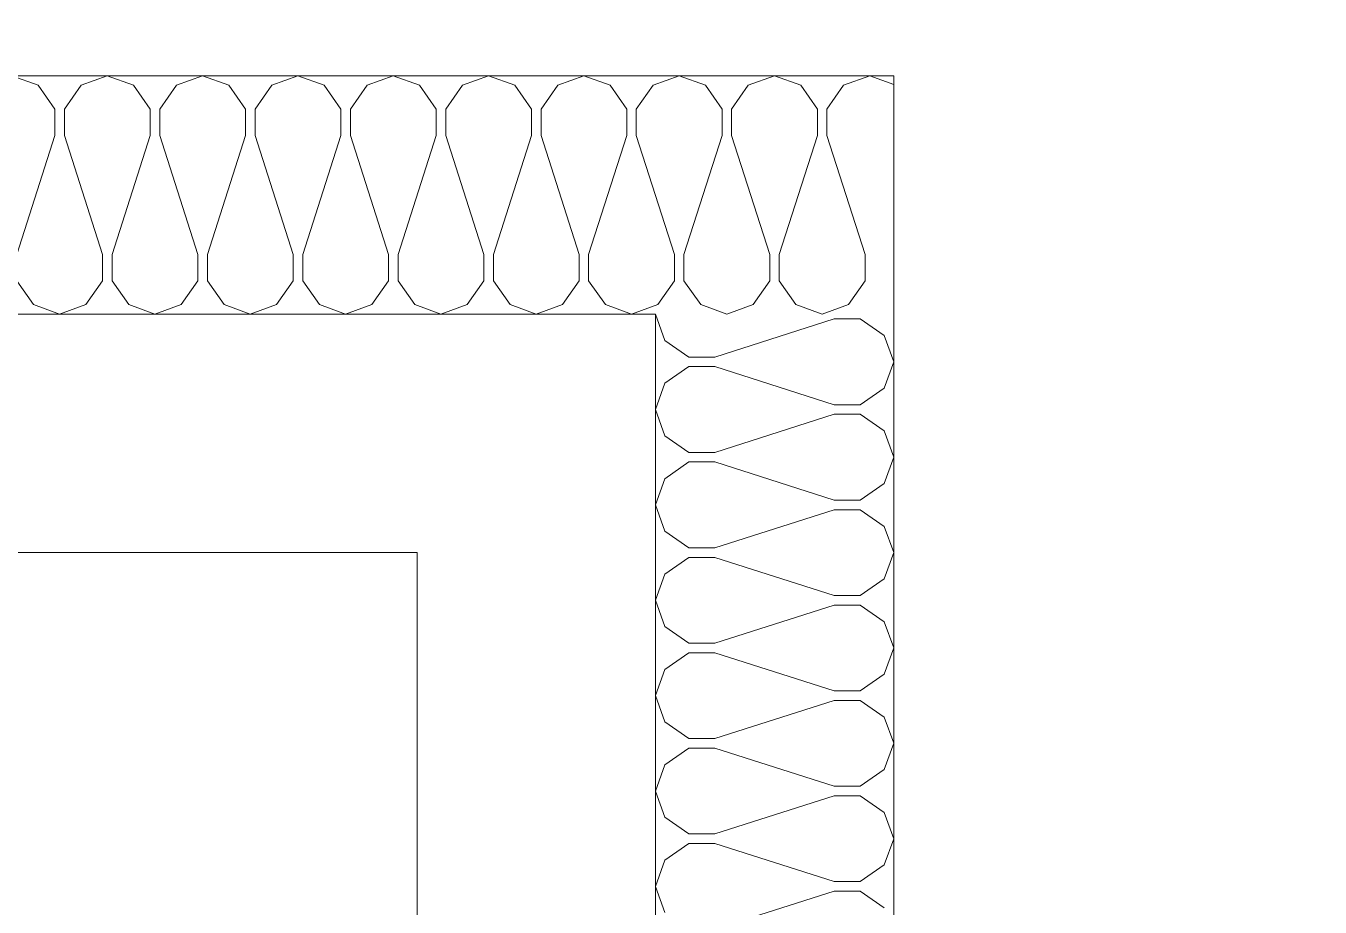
# Model space of a CAD drawing. Header units: millimetres. Extents: x -408440 to 245560, y -226171 to -13195.
# Drawn here: x 185272 to 187987, y -210731 to -208883 of the extents above; entities that cross this region are included whole.
import ezdxf
from ezdxf.xclip import XClip

# ---------------------------------------------------------------- set-up
doc = ezdxf.new("R2010")
doc.units = ezdxf.units.MM
doc.header["$LTSCALE"] = 5
doc.header["$MEASUREMENT"] = 0
doc.layers.get('0').update_dxf_attribs({"linetype": 'CONTINUOUS'})
for name, color, linetype, lineweight in [('A-WAXM-PANL', 6, 'CONTINUOUS', 20), ('A-XXXX-INSL1', 15, 'CONTINUOUS', 18), ('A-XXXX-INSL2', 8, 'CONTINUOUS', 18)]:
    doc.layers.add(name, color=color, linetype=linetype, lineweight=lineweight)

# ---------------------------------------------------------------- blocks, each defined once
blk = doc.blocks.new('지하2층')
at = {"layer": 'A-WAXM-PANL', "ltscale": 500}
for points in [[(4823473.8, -396918.7), (4826173.8, -396918.7), (4826173.8, -398088.7)], [(4823473.8, -397118.7), (4825973.8, -397118.7), (4825973.8, -398088.7)]]:
    blk.add_lwpolyline(points, dxfattribs=at)
at = {"layer": 'A-XXXX-INSL1'}
blk.add_lwpolyline([(4878023.8, -401268.7), (4878023.8, -392618.7), (4877823.8, -392618.7), (4877823.8, -392168.7), (4834823.8, -392168.7), (4834823.8, -392618.7), (4833823.8, -392618.7), (4833823.8, -392168.7), (4823673.8, -392168.7), (4823673.8, -396718.7), (4826373.8, -396718.7), (4826373.8, -398118.1)], dxfattribs=at)
at = {"layer": 'A-XXXX-INSL2'}
for points in [[(4826373.8, -398068.7), (4826373.8, -396718.7), (4823673.8, -396718.7), (4823673.8, -391968.7)], [(4825633.8, -396718.7), (4825655.8, -396726.7), (4825669.8, -396746.7), (4825669.8, -396768.7), (4825637.8, -396868.7)], [(4825637.8, -396890.7), (4825651.8, -396910.7), (4825673.8, -396918.7), (4825695.8, -396910.7), (4825709.8, -396890.7), (4825709.8, -396868.7), (4825677.8, -396768.7), (4825677.8, -396746.7), (4825691.8, -396726.7), (4825713.8, -396718.7), (4825735.8, -396726.7), (4825749.8, -396746.7), (4825749.8, -396768.7), (4825717.8, -396868.7), (4825717.8, -396890.7), (4825731.8, -396910.7), (4825753.8, -396918.7), (4825775.8, -396910.7), (4825789.8, -396890.7), (4825789.8, -396868.7), (4825757.8, -396768.7), (4825757.8, -396746.7), (4825771.8, -396726.7), (4825793.8, -396718.7), (4825815.8, -396726.7), (4825829.8, -396746.7), (4825829.8, -396768.7), (4825797.8, -396868.7), (4825797.8, -396890.7), (4825811.8, -396910.7), (4825833.8, -396918.7), (4825855.8, -396910.7), (4825869.8, -396890.7), (4825869.8, -396868.7), (4825837.8, -396768.7), (4825837.8, -396746.7), (4825851.8, -396726.7), (4825873.8, -396718.7), (4825895.8, -396726.7), (4825909.8, -396746.7), (4825909.8, -396768.7), (4825877.8, -396868.7), (4825877.8, -396890.7), (4825891.8, -396910.7), (4825913.8, -396918.7), (4825935.8, -396910.7), (4825949.8, -396890.7), (4825949.8, -396868.7), (4825917.8, -396768.7), (4825917.8, -396746.7), (4825931.8, -396726.7), (4825953.8, -396718.7), (4825975.8, -396726.7), (4825989.8, -396746.7), (4825989.8, -396768.7), (4825957.8, -396868.7), (4825957.8, -396890.7), (4825971.8, -396910.7), (4825993.8, -396918.7), (4826015.8, -396910.7), (4826029.8, -396890.7), (4826029.8, -396868.7), (4825997.8, -396768.7), (4825997.8, -396746.7), (4826011.8, -396726.7), (4826033.8, -396718.7), (4826055.8, -396726.7), (4826069.8, -396746.7), (4826069.8, -396768.7), (4826037.8, -396868.7), (4826037.8, -396890.7), (4826051.8, -396910.7), (4826073.8, -396918.7), (4826095.8, -396910.7), (4826109.8, -396890.7), (4826109.8, -396868.7), (4826077.8, -396768.7), (4826077.8, -396746.7), (4826091.8, -396726.7), (4826113.8, -396718.7), (4826135.8, -396726.7), (4826149.8, -396746.7), (4826149.8, -396768.7), (4826117.8, -396868.7), (4826117.8, -396890.7), (4826131.8, -396910.7), (4826153.8, -396918.7), (4826175.8, -396910.7), (4826189.8, -396890.7), (4826189.8, -396868.7), (4826157.8, -396768.7), (4826157.8, -396746.7), (4826171.8, -396726.7), (4826193.8, -396718.7), (4826215.8, -396726.7), (4826229.8, -396746.7), (4826229.8, -396768.7), (4826197.8, -396868.7), (4826197.8, -396890.7), (4826211.8, -396910.7), (4826233.8, -396918.7), (4826255.8, -396910.7), (4826269.8, -396890.7), (4826269.8, -396868.7), (4826237.8, -396768.7), (4826237.8, -396746.7), (4826251.8, -396726.7), (4826273.8, -396718.7), (4826295.8, -396726.7), (4826309.8, -396746.7), (4826309.8, -396768.7), (4826277.8, -396868.7), (4826277.8, -396890.7), (4826291.8, -396910.7), (4826313.8, -396918.7), (4826335.8, -396910.7), (4826349.8, -396890.7), (4826349.8, -396868.7), (4826317.8, -396768.7), (4826317.8, -396746.7), (4826331.8, -396726.7), (4826353.8, -396718.7), (4826373.8, -396726)], [(4826365.8, -397416.7), (4826345.8, -397402.7), (4826323.8, -397402.7), (4826223.8, -397434.7)], [(4826181.8, -397420.7), (4826173.8, -397398.7), (4826181.8, -397376.7), (4826201.8, -397362.7), (4826223.8, -397362.7), (4826323.8, -397394.7), (4826345.8, -397394.7), (4826365.8, -397380.7), (4826373.8, -397358.7), (4826365.8, -397336.7), (4826345.8, -397322.7), (4826323.8, -397322.7), (4826223.8, -397354.7), (4826201.8, -397354.7), (4826181.8, -397340.7), (4826173.8, -397318.7), (4826181.8, -397296.7), (4826201.8, -397282.7), (4826223.8, -397282.7), (4826323.8, -397314.7), (4826345.8, -397314.7), (4826365.8, -397300.7), (4826373.8, -397278.7), (4826365.8, -397256.7), (4826345.8, -397242.7), (4826323.8, -397242.7), (4826223.8, -397274.7), (4826201.8, -397274.7), (4826181.8, -397260.7), (4826173.8, -397238.7), (4826181.8, -397216.7), (4826201.8, -397202.7), (4826223.8, -397202.7), (4826323.8, -397234.7), (4826345.8, -397234.7), (4826365.8, -397220.7), (4826373.8, -397198.7), (4826365.8, -397176.7), (4826345.8, -397162.7), (4826323.8, -397162.7), (4826223.8, -397194.7), (4826201.8, -397194.7), (4826181.8, -397180.7), (4826173.8, -397158.7), (4826181.8, -397136.7), (4826201.8, -397122.7), (4826223.8, -397122.7), (4826323.8, -397154.7), (4826345.8, -397154.7), (4826365.8, -397140.7), (4826373.8, -397118.7), (4826365.8, -397096.7), (4826345.8, -397082.7), (4826323.8, -397082.7), (4826223.8, -397114.7), (4826201.8, -397114.7), (4826181.8, -397100.7), (4826173.8, -397078.7), (4826181.8, -397056.7), (4826201.8, -397042.7), (4826223.8, -397042.7), (4826323.8, -397074.7), (4826345.8, -397074.7), (4826365.8, -397060.7), (4826373.8, -397038.7), (4826365.8, -397016.7), (4826345.8, -397002.7), (4826323.8, -397002.7), (4826223.8, -397034.7), (4826201.8, -397034.7), (4826181.8, -397020.7), (4826173.8, -396998.7), (4826181.8, -396976.7), (4826201.8, -396962.7), (4826223.8, -396962.7), (4826323.8, -396994.7), (4826345.8, -396994.7), (4826365.8, -396980.7), (4826373.8, -396958.7), (4826365.8, -396936.7), (4826345.8, -396922.7), (4826323.8, -396922.7), (4826223.8, -396954.7), (4826201.8, -396954.7), (4826181.8, -396940.7), (4826173.8, -396918.7)]]:
    blk.add_lwpolyline(points, dxfattribs=at)

msp = doc.modelspace()

# ---------------------------------------------------------------- block references
ref = msp.add_blockref('지하2층', (-11878841.9, 782809.4), dxfattribs=dict(xscale=2.5, yscale=2.5, zscale=2.5))
XClip(ref).set_block_clipping_path([(4808205.797060851, -403539.763741599), (4837560.757056457, -389539.1669572717)])

doc.saveas('drawing.dxf')
